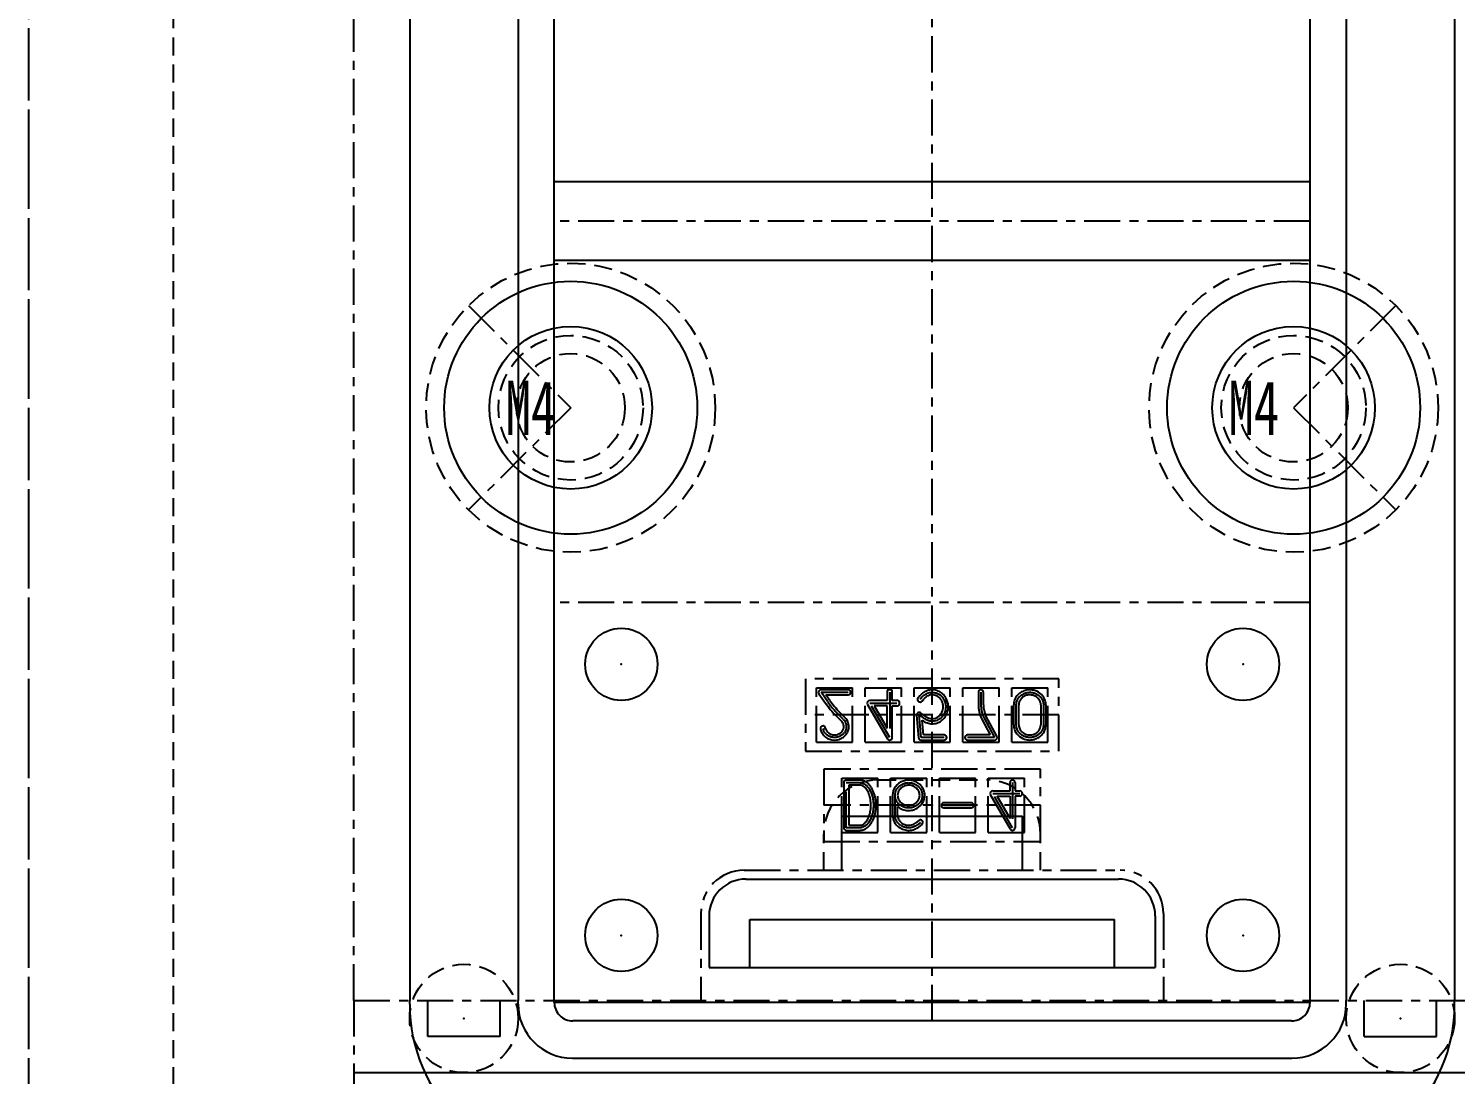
# Model space of a CAD drawing. Extents: x -554 to 592, y -350 to 391.
# Drawn here: x -60 to -20.52, y 106.55 to 135.49 of the extents above; entities that cross this region are included whole.
import ezdxf
from ezdxf.enums import TextEntityAlignment as Align

# ---------------------------------------------------------------- set-up
doc = ezdxf.new("R2010")
doc.units = 0
for name, pattern in [('CENTER', [1.75, 1, -0.25, 0.25, -0.25]), ('DASHED', [0.75, 0.5, -0.25]), ('DIVIDE', [2.25, 1, -0.25, 0.25, -0.25, 0.25, -0.25])]:
    doc.linetypes.add(name, pattern=pattern)
for name, color, linetype in [('L4', 7, 'CONTINUOUS'), ('L5', 7, 'CONTINUOUS'), ('L8', 7, 'CONTINUOUS'), ('L9', 7, 'CONTINUOUS')]:
    doc.layers.add(name, color=color, linetype=linetype)

msp = doc.modelspace()

# ---------------------------------------------------------------- linework, layer by layer
at = {"layer": 'L4', "color": 251, "linetype": 'CENTER'}
for p, q in [((-35, 108.030998), (-35, 168.5)), ((-24.545, 130.164999), (-45.455, 130.164999)), ((-24.545, 119.608001), (-45.455, 119.608001))]:
    msp.add_line(p, q, dxfattribs=at)
at = {"layer": 'L4', "color": 7, "linetype": 'CONTINUOUS'}
for p, q in [((-45.455, 108.540998), (-45.455, 159.49)), ((-24.545, 108.540998), (-24.545, 159.49)), ((-25.055, 108.030998), (-44.944996, 108.030998))]:
    msp.add_line(p, q, dxfattribs=at)
at = {"layer": 'L4', "color": 6, "linetype": 'CONTINUOUS'}
for p, q in [((-24.545, 131.252603), (-45.455, 131.252603)), ((-24.545, 129.077398), (-45.455, 129.077398)), ((-40.151, 111.957998), (-29.849, 111.957998)), ((-41.171, 110.937998), (-41.171, 109.509998)), ((-28.829, 110.937998), (-28.829, 109.509998)), ((-40.049, 110.835998), (-29.951, 110.835998)), ((-40.049, 109.509998), (-40.049, 110.835998)), ((-29.951, 109.509998), (-29.951, 110.835998)), ((-41.171, 109.509998), (-28.829, 109.509998))]:
    msp.add_line(p, q, dxfattribs=at)
at = {"layer": 'L4', "color": 56, "linetype": 'CENTER'}
for p, q in [((-31.5, 117.5), (-38.5, 117.5)), ((-38.5, 117.5), (-38.5, 115.5)), ((-31.5, 115.5), (-31.5, 117.5)), ((-31.5, 116.5), (-38.5, 116.5)), ((-38.5, 115.5), (-31.5, 115.5)), ((-32, 115), (-38, 115)), ((-38, 115), (-38, 113)), ((-32, 113), (-32, 115)), ((-32, 114), (-38, 114)), ((-38, 113), (-32, 113))]:
    msp.add_line(p, q, dxfattribs=at)
at = {"layer": 'L4', "color": 56, "linetype": 'DIVIDE'}
for p, q in [((-38.2, 115.750003), (-38.2, 117.249997)), ((-38.2, 117.249997), (-37.2, 117.249997)), ((-37.2, 115.750003), (-37.2, 117.249997)), ((-36.85, 115.750003), (-36.85, 117.249997)), ((-36.85, 117.249997), (-35.85, 117.249997)), ((-35.85, 115.750003), (-35.85, 117.249997)), ((-35.5, 115.750003), (-35.5, 117.249997)), ((-35.5, 117.249997), (-34.5, 117.249997)), ((-34.5, 115.750003), (-34.5, 117.249997)), ((-34.15, 115.750003), (-34.15, 117.249997)), ((-34.15, 117.249997), (-33.15, 117.249997)), ((-33.15, 115.750003), (-33.15, 117.249997)), ((-32.8, 115.750003), (-32.8, 117.249997)), ((-32.8, 117.249997), (-31.8, 117.249997)), ((-31.8, 115.750003), (-31.8, 117.249997)), ((-38.2, 115.750003), (-37.2, 115.750003)), ((-36.85, 115.750003), (-35.85, 115.750003)), ((-35.5, 115.750003), (-34.5, 115.750003)), ((-34.15, 115.750003), (-33.15, 115.750003)), ((-32.8, 115.750003), (-31.8, 115.750003)), ((-37.5, 114.749997), (-36.5, 114.749997)), ((-37.5, 113.250003), (-37.5, 114.749997)), ((-36.5, 113.250003), (-36.5, 114.749997)), ((-36.15, 113.250003), (-36.15, 114.749997)), ((-36.15, 114.749997), (-35.15, 114.749997)), ((-35.15, 113.250003), (-35.15, 114.749997)), ((-34.8, 113.250003), (-34.8, 114.749997)), ((-34.8, 114.749997), (-33.8, 114.749997)), ((-33.8, 113.250003), (-33.8, 114.749997)), ((-33.45, 113.250003), (-33.45, 114.749997)), ((-33.45, 114.749997), (-32.45, 114.749997)), ((-32.45, 113.250003), (-32.45, 114.749997)), ((-37.5, 113.250003), (-36.5, 113.250003)), ((-36.15, 113.250003), (-35.15, 113.250003)), ((-34.8, 113.250003), (-33.8, 113.250003)), ((-33.45, 113.250003), (-32.45, 113.250003))]:
    msp.add_line(p, q, dxfattribs=at)
at = {"layer": 'L4', "color": 1, "linetype": 'CONTINUOUS'}
for p, q in [((-38.132341, 117.084852), (-37.947843, 116.821363)), ((-37.325, 117.195003), (-38.075, 117.195003)), ((-37.833163, 116.901664), (-37.940532, 117.055003)), ((-37.940532, 117.055003), (-37.325, 117.055003)), ((-36.245, 116.895003), (-36.725, 116.895003)), ((-36.245, 117.155003), (-36.245, 116.895003)), ((-36.145, 117.195003), (-36.205, 117.195003)), ((-36.105, 116.895003), (-36.105, 117.155003)), ((-35.945, 116.895003), (-36.105, 116.895003)), ((-35.905, 116.795003), (-35.905, 116.855003)), ((-35.336705, 117.032351), (-35.388268, 116.96933)), ((-35.279915, 116.880676), (-35.228352, 116.943697)), ((-33.72, 117.125003), (-33.72, 116.731406)), ((-33.58, 116.778832), (-33.58, 117.125003)), ((-37.659887, 116.478191), (-37.510682, 116.328986)), ((-37.411688, 116.427979), (-37.560893, 116.577185)), ((-36.78558, 116.78993), (-36.23558, 115.83993)), ((-36.245, 116.755003), (-36.603589, 116.755003)), ((-36.603589, 116.755003), (-36.245, 116.135622)), ((-36.245, 116.135622), (-36.245, 116.755003)), ((-36.105, 115.875003), (-36.105, 116.755003)), ((-36.105, 116.755003), (-35.945, 116.755003)), ((-35.429414, 116.493902), (-35.374734, 115.868902)), ((-35.167405, 116.449201), (-35.319122, 116.557056)), ((-33.213194, 115.907866), (-33.512104, 116.470035)), ((-32.745, 116.225003), (-32.745, 116.775003)), ((-32.605, 116.225003), (-32.605, 116.775003)), ((-31.995, 116.775003), (-31.995, 116.225003)), ((-31.855, 116.775003), (-31.855, 116.225003)), ((-38.09062, 116.10063), (-38.067563, 116.038555)), ((-37.941811, 116.102073), (-37.95938, 116.149375)), ((-35.240858, 115.945003), (-35.27691, 116.357085)), ((-33.623907, 116.382097), (-33.3915, 115.945003)), ((-35.305, 115.805003), (-34.665, 115.805003)), ((-34.665, 115.945003), (-35.240858, 115.945003)), ((-33.3915, 115.945003), (-34.025, 115.945003)), ((-34.025, 115.805003), (-33.275, 115.805003)), ((-37.445, 114.625003), (-37.445, 113.375003)), ((-37, 114.695003), (-37.375, 114.695003)), ((-37.305, 114.555003), (-37.305, 113.445003)), ((-37, 114.555003), (-37.305, 114.555003)), ((-32.845, 114.395003), (-32.845, 114.625003)), ((-32.705, 114.625003), (-32.705, 114.395003)), ((-36.095, 114.274998), (-36.095, 113.725004)), ((-32.83558, 113.33993), (-33.38558, 114.28993)), ((-33.325, 114.395003), (-32.845, 114.395003)), ((-32.845, 113.635622), (-33.203589, 114.255003)), ((-33.203589, 114.255003), (-32.845, 114.255003)), ((-32.845, 114.255003), (-32.845, 113.635622)), ((-32.705, 114.395003), (-32.575, 114.395003)), ((-32.575, 114.255003), (-32.705, 114.255003)), ((-32.705, 114.255003), (-32.705, 113.375003)), ((-35.955, 113.725004), (-35.955, 113.96912)), ((-33.925, 114.07), (-34.675, 114.07)), ((-34.675, 113.93), (-33.925, 113.93)), ((-37.375, 113.305003), (-37, 113.305003)), ((-37.305, 113.445003), (-37, 113.445003)), ((-35.369133, 113.579338), (-35.447961, 113.515312)), ((-35.359689, 113.406646), (-35.280867, 113.470668))]:
    msp.add_line(p, q, dxfattribs=at)
at = {"layer": 'L4', "color": 3, "linetype": 'DIVIDE'}
for p, q in [((-37.890503, 116.861514), (-38.075, 117.125003)), ((-38.075, 117.125003), (-37.325, 117.125003)), ((-36.175, 117.125003), (-36.175, 115.875003)), ((-35.282528, 116.988024), (-35.334091, 116.925003)), ((-35.282528, 116.988024), (-35.265736, 117.007235)), ((-35.265736, 117.007235), (-35.247346, 117.025653)), ((-35.247346, 117.025653), (-35.227387, 117.043078)), ((-35.227387, 117.043078), (-35.205916, 117.059304)), ((-35.205916, 117.059304), (-35.183019, 117.074129)), ((-35.183019, 117.074129), (-35.158812, 117.087361)), ((-35.158812, 117.087361), (-35.133443, 117.098821)), ((-35.133443, 117.098821), (-35.107082, 117.108348)), ((-35.107082, 117.108348), (-35.079928, 117.115812)), ((-35.079928, 117.115812), (-35.052196, 117.121109)), ((-35.052196, 117.121109), (-35.024116, 117.124175)), ((-35.024116, 117.124175), (-34.995926, 117.124979)), ((-34.995926, 117.124979), (-34.967864, 117.123532)), ((-34.967864, 117.123532), (-34.940165, 117.119878)), ((-34.940165, 117.119878), (-34.913048, 117.114101)), ((-34.913048, 117.114101), (-34.886717, 117.106315)), ((-34.886717, 117.106315), (-34.861354, 117.09666)), ((-34.861354, 117.09666), (-34.837114, 117.085298)), ((-34.837114, 117.085298), (-34.814125, 117.072408)), ((-34.814125, 117.072408), (-34.792488, 117.058179)), ((-34.792488, 117.058179), (-34.772274, 117.042802)), ((-34.772274, 117.042802), (-34.753316, 117.026272)), ((-34.753316, 117.026272), (-34.735025, 117.008048)), ((-34.735025, 117.008048), (-34.717533, 116.988099)), ((-34.717533, 116.988099), (-34.701033, 116.966465)), ((-34.701033, 116.966465), (-34.685719, 116.943221)), ((-34.685719, 116.943221), (-34.671781, 116.91847)), ((-34.671781, 116.91847), (-34.659396, 116.892351)), ((-34.659396, 116.892351), (-34.648728, 116.865029)), ((-34.648728, 116.865029), (-34.639918, 116.836702)), ((-33.65, 117.125003), (-33.65, 116.754805)), ((-32.666413, 116.83869), (-32.662752, 116.85498)), ((-32.662752, 116.85498), (-32.658198, 116.871308)), ((-32.658198, 116.871308), (-32.652732, 116.887615)), ((-32.652732, 116.887615), (-32.646344, 116.903836)), ((-32.646344, 116.903836), (-32.639026, 116.919906)), ((-32.639026, 116.919906), (-32.63078, 116.935756)), ((-32.63078, 116.935756), (-32.621614, 116.951319)), ((-32.621614, 116.951319), (-32.611546, 116.966526)), ((-32.611546, 116.966526), (-32.6006, 116.981311)), ((-32.6006, 116.981311), (-32.588806, 116.995607)), ((-32.588806, 116.995607), (-32.576203, 117.009353)), ((-32.576203, 117.009353), (-32.562838, 117.02249)), ((-32.562838, 117.02249), (-32.548763, 117.034964)), ((-32.548763, 117.034964), (-32.534035, 117.046727)), ((-32.534035, 117.046727), (-32.518717, 117.057734)), ((-32.518717, 117.057734), (-32.502877, 117.067951)), ((-32.502877, 117.067951), (-32.486583, 117.077348)), ((-32.486583, 117.077348), (-32.469909, 117.085902)), ((-32.469909, 117.085902), (-32.452926, 117.093599)), ((-32.452926, 117.093599), (-32.435709, 117.100429)), ((-32.435709, 117.100429), (-32.418329, 117.106392)), ((-32.418329, 117.106392), (-32.400857, 117.111493)), ((-32.400857, 117.111493), (-32.383362, 117.115743)), ((-32.383362, 117.115743), (-32.365909, 117.11916)), ((-32.365909, 117.11916), (-32.348559, 117.121766)), ((-32.348559, 117.121766), (-32.331368, 117.123587)), ((-32.331368, 117.123587), (-32.314391, 117.124655)), ((-32.314391, 117.124655), (-32.297673, 117.125003)), ((-32.297673, 117.125003), (-32.280955, 117.124655)), ((-32.280955, 117.124655), (-32.263978, 117.123587)), ((-32.263978, 117.123587), (-32.246787, 117.121766)), ((-32.246787, 117.121766), (-32.229437, 117.11916)), ((-32.229437, 117.11916), (-32.211984, 117.115743)), ((-32.211984, 117.115743), (-32.194489, 117.111493)), ((-32.194489, 117.111493), (-32.177017, 117.106392)), ((-32.177017, 117.106392), (-32.159638, 117.100429)), ((-32.159638, 117.100429), (-32.14242, 117.093599)), ((-32.14242, 117.093599), (-32.125438, 117.085902)), ((-32.125438, 117.085902), (-32.108763, 117.077348)), ((-32.108763, 117.077348), (-32.092469, 117.067951)), ((-32.092469, 117.067951), (-32.076629, 117.057734)), ((-32.076629, 117.057734), (-32.061311, 117.046727)), ((-32.061311, 117.046727), (-32.046583, 117.034964)), ((-32.046583, 117.034964), (-32.032508, 117.02249)), ((-32.032508, 117.02249), (-32.019143, 117.009353)), ((-32.019143, 117.009353), (-32.006541, 116.995607)), ((-32.006541, 116.995607), (-31.994747, 116.981311)), ((-31.994747, 116.981311), (-31.9838, 116.966526)), ((-31.9838, 116.966526), (-31.973732, 116.951319)), ((-31.973732, 116.951319), (-31.964567, 116.935756)), ((-31.964567, 116.935756), (-31.956321, 116.919906)), ((-31.956321, 116.919906), (-31.949002, 116.903836)), ((-31.949002, 116.903836), (-31.942614, 116.887615)), ((-31.942614, 116.887615), (-31.937148, 116.871308)), ((-31.937148, 116.871308), (-31.932595, 116.85498)), ((-31.932595, 116.85498), (-31.928934, 116.83869)), ((-37.461184, 116.378482), (-37.610389, 116.527688)), ((-36.175, 115.875003), (-36.725, 116.825003)), ((-36.725, 116.825003), (-35.975, 116.825003)), ((-35.305, 115.875003), (-35.35968, 116.500003)), ((-35.35968, 116.500003), (-35.207963, 116.392148)), ((-34.717829, 116.461546), (-34.73521, 116.441761)), ((-34.702104, 116.48204), (-34.717829, 116.461546)), ((-34.687874, 116.503295), (-34.702104, 116.48204)), ((-34.674704, 116.525998), (-34.687874, 116.503295)), ((-34.66273, 116.550142), (-34.674704, 116.525998)), ((-34.652127, 116.575635), (-34.66273, 116.550142)), ((-34.643065, 116.602349), (-34.652127, 116.575635)), ((-34.6357, 116.630133), (-34.643065, 116.602349)), ((-34.639918, 116.836702), (-34.63308, 116.807588)), ((-34.630171, 116.658803), (-34.6357, 116.630133)), ((-34.63308, 116.807588), (-34.628297, 116.777924)), ((-34.626595, 116.688153), (-34.630171, 116.658803)), ((-34.628297, 116.777924), (-34.625618, 116.747961)), ((-34.625058, 116.717953), (-34.626595, 116.688153)), ((-34.625618, 116.747961), (-34.625058, 116.717953)), ((-32.672673, 116.775003), (-32.6723, 116.790606)), ((-32.672673, 116.225003), (-32.672673, 116.775003)), ((-32.6723, 116.790606), (-32.671156, 116.806452)), ((-32.671156, 116.806452), (-32.669205, 116.822496)), ((-32.669205, 116.822496), (-32.666413, 116.83869)), ((-31.928934, 116.83869), (-31.926142, 116.822496)), ((-31.926142, 116.822496), (-31.92419, 116.806452)), ((-31.92419, 116.806452), (-31.923046, 116.790606)), ((-31.923046, 116.790606), (-31.922673, 116.775003)), ((-31.922673, 116.775003), (-31.922673, 116.225003)), ((-38.025, 116.125003), (-38.00743, 116.077701)), ((-38.001441, 116.062863), (-38.00743, 116.0777)), ((-37.461184, 116.378482), (-37.449887, 116.366568)), ((-37.449887, 116.366568), (-37.439134, 116.353932)), ((-37.439134, 116.353932), (-37.429, 116.340602)), ((-37.429, 116.340602), (-37.419557, 116.326615)), ((-37.419557, 116.326615), (-37.410874, 116.312015)), ((-37.410874, 116.312015), (-37.403016, 116.296854)), ((-37.396947, 116.066629), (-37.403599, 116.051948)), ((-37.403016, 116.296854), (-37.396041, 116.281192)), ((-37.391071, 116.081833), (-37.396947, 116.066629)), ((-37.396041, 116.281192), (-37.390001, 116.265096)), ((-37.38603, 116.09751), (-37.391071, 116.081833)), ((-37.390001, 116.265096), (-37.384942, 116.248637)), ((-37.38188, 116.113602), (-37.38603, 116.09751)), ((-37.384942, 116.248637), (-37.380897, 116.231893)), ((-37.37867, 116.130046), (-37.38188, 116.113602)), ((-37.380897, 116.231893), (-37.377893, 116.214944)), ((-37.376442, 116.146771), (-37.37867, 116.130046)), ((-37.377893, 116.214944), (-37.375946, 116.197874)), ((-37.375231, 116.163705), (-37.376442, 116.146771)), ((-37.375946, 116.197874), (-37.37506, 116.180766)), ((-37.37506, 116.180766), (-37.375231, 116.163705)), ((-35.187036, 116.378308), (-35.207963, 116.392148)), ((-35.164761, 116.365679), (-35.187036, 116.378308)), ((-35.141216, 116.354449), (-35.164761, 116.365679)), ((-35.116506, 116.344798), (-35.141216, 116.354449)), ((-35.090765, 116.336897), (-35.116506, 116.344798)), ((-35.064153, 116.3309), (-35.090765, 116.336897)), ((-35.036854, 116.326939), (-35.064153, 116.3309)), ((-35.009074, 116.32512), (-35.036854, 116.326939)), ((-34.981035, 116.325515), (-35.009074, 116.32512)), ((-34.952971, 116.328161), (-34.981035, 116.325515)), ((-34.92512, 116.333059), (-34.952971, 116.328161)), ((-34.897719, 116.340169), (-34.92512, 116.333059)), ((-34.870996, 116.349417), (-34.897719, 116.340169)), ((-34.845164, 116.360691), (-34.870996, 116.349417)), ((-34.820417, 116.373852), (-34.845164, 116.360691)), ((-34.796923, 116.388733), (-34.820417, 116.373852)), ((-34.774822, 116.405146), (-34.796923, 116.388733)), ((-34.754224, 116.422891), (-34.774822, 116.405146)), ((-34.73521, 116.441761), (-34.754224, 116.422891)), ((-33.568063, 116.426175), (-33.275, 115.875003)), ((-32.6723, 116.2094), (-32.672673, 116.225003)), ((-32.671156, 116.193554), (-32.6723, 116.2094)), ((-32.669205, 116.17751), (-32.671156, 116.193554)), ((-32.666413, 116.161316), (-32.669205, 116.17751)), ((-32.662752, 116.145026), (-32.666413, 116.161316)), ((-32.658198, 116.128698), (-32.662752, 116.145026)), ((-32.652732, 116.112391), (-32.658198, 116.128698)), ((-32.646344, 116.09617), (-32.652732, 116.112391)), ((-32.639026, 116.0801), (-32.646344, 116.09617)), ((-32.63078, 116.06425), (-32.639026, 116.0801)), ((-32.621614, 116.048687), (-32.63078, 116.06425)), ((-31.964567, 116.06425), (-31.973732, 116.048687)), ((-31.956321, 116.0801), (-31.964567, 116.06425)), ((-31.949002, 116.09617), (-31.956321, 116.0801)), ((-31.942614, 116.112391), (-31.949002, 116.09617)), ((-31.937148, 116.128698), (-31.942614, 116.112391)), ((-31.932595, 116.145026), (-31.937148, 116.128698)), ((-31.928934, 116.161316), (-31.932595, 116.145026)), ((-31.926142, 116.17751), (-31.928934, 116.161316)), ((-31.92419, 116.193554), (-31.926142, 116.17751)), ((-31.923046, 116.2094), (-31.92419, 116.193554)), ((-31.922673, 116.225003), (-31.923046, 116.2094)), ((-37.994504, 116.048126), (-38.001441, 116.062863)), ((-37.986612, 116.033562), (-37.994504, 116.048126)), ((-37.977764, 116.019247), (-37.986612, 116.033562)), ((-37.967972, 116.005257), (-37.977764, 116.019247)), ((-37.957253, 115.991671), (-37.967972, 116.005257)), ((-37.945638, 115.978565), (-37.957253, 115.991671)), ((-37.933163, 115.966012), (-37.945638, 115.978565)), ((-37.919877, 115.954083), (-37.933163, 115.966012)), ((-37.905838, 115.942842), (-37.919877, 115.954083)), ((-37.891108, 115.93235), (-37.905838, 115.942842)), ((-37.875761, 115.922658), (-37.891108, 115.93235)), ((-37.859874, 115.913811), (-37.875761, 115.922658)), ((-37.843529, 115.905843), (-37.859874, 115.913811)), ((-37.826812, 115.898783), (-37.843529, 115.905843)), ((-37.809809, 115.892646), (-37.826812, 115.898783)), ((-37.792609, 115.88744), (-37.809809, 115.892646)), ((-37.775297, 115.883166), (-37.792609, 115.88744)), ((-37.757959, 115.879812), (-37.775297, 115.883166)), ((-37.740674, 115.877362), (-37.757959, 115.879812)), ((-37.723518, 115.875789), (-37.740674, 115.877362)), ((-37.706442, 115.875062), (-37.723518, 115.875789)), ((-37.689117, 115.875171), (-37.706442, 115.875062)), ((-37.671584, 115.876152), (-37.689117, 115.875171)), ((-37.653915, 115.878034), (-37.671584, 115.876152)), ((-37.636191, 115.880842), (-37.653915, 115.878034)), ((-37.618495, 115.88459), (-37.636191, 115.880842)), ((-37.600914, 115.889286), (-37.618495, 115.88459)), ((-37.583537, 115.894927), (-37.600914, 115.889286)), ((-37.566451, 115.901502), (-37.583537, 115.894927)), ((-37.549745, 115.908989), (-37.566451, 115.901502)), ((-37.533504, 115.91736), (-37.549745, 115.908989)), ((-37.517807, 115.926575), (-37.533504, 115.91736)), ((-37.502732, 115.936587), (-37.517807, 115.926575)), ((-37.488347, 115.947341), (-37.502732, 115.936587)), ((-37.474714, 115.958776), (-37.488347, 115.947341)), ((-37.461885, 115.970825), (-37.474714, 115.958776)), ((-37.449905, 115.983417), (-37.461885, 115.970825)), ((-37.438808, 115.99648), (-37.449905, 115.983417)), ((-37.428619, 116.009937), (-37.438808, 115.99648)), ((-37.419354, 116.023712), (-37.428619, 116.009937)), ((-37.411019, 116.037732), (-37.419354, 116.023712)), ((-37.403599, 116.051948), (-37.411019, 116.037732)), ((-34.665, 115.875003), (-35.305, 115.875003)), ((-33.275, 115.875003), (-34.025, 115.875003)), ((-32.611546, 116.03348), (-32.621614, 116.048687)), ((-32.6006, 116.018695), (-32.611546, 116.03348)), ((-32.588806, 116.004399), (-32.6006, 116.018695)), ((-32.576203, 115.990653), (-32.588806, 116.004399)), ((-32.562838, 115.977516), (-32.576203, 115.990653)), ((-32.548763, 115.965042), (-32.562838, 115.977516)), ((-32.534035, 115.953279), (-32.548763, 115.965042)), ((-32.518717, 115.942272), (-32.534035, 115.953279)), ((-32.502877, 115.932055), (-32.518717, 115.942272)), ((-32.486583, 115.922658), (-32.502877, 115.932055)), ((-32.469909, 115.914104), (-32.486583, 115.922658)), ((-32.452926, 115.906407), (-32.469909, 115.914104)), ((-32.435709, 115.899577), (-32.452926, 115.906407)), ((-32.418329, 115.893614), (-32.435709, 115.899577)), ((-32.400857, 115.888513), (-32.418329, 115.893614)), ((-32.383362, 115.884263), (-32.400857, 115.888513)), ((-32.365909, 115.880846), (-32.383362, 115.884263)), ((-32.348559, 115.87824), (-32.365909, 115.880846)), ((-32.331368, 115.876419), (-32.348559, 115.87824)), ((-32.314391, 115.875351), (-32.331368, 115.876419)), ((-32.297673, 115.875003), (-32.314391, 115.875351)), ((-32.280955, 115.875351), (-32.297673, 115.875003)), ((-32.263978, 115.876419), (-32.280955, 115.875351)), ((-32.246787, 115.87824), (-32.263978, 115.876419)), ((-32.229437, 115.880846), (-32.246787, 115.87824)), ((-32.211984, 115.884263), (-32.229437, 115.880846)), ((-32.194489, 115.888513), (-32.211984, 115.884263)), ((-32.177017, 115.893614), (-32.194489, 115.888513)), ((-32.159638, 115.899577), (-32.177017, 115.893614)), ((-32.14242, 115.906407), (-32.159638, 115.899577)), ((-32.125438, 115.914104), (-32.14242, 115.906407)), ((-32.108763, 115.922658), (-32.125438, 115.914104)), ((-32.092469, 115.932055), (-32.108763, 115.922658)), ((-32.076629, 115.942272), (-32.092469, 115.932055)), ((-32.061311, 115.953279), (-32.076629, 115.942272)), ((-32.046583, 115.965042), (-32.061311, 115.953279)), ((-32.032508, 115.977516), (-32.046583, 115.965042)), ((-32.019143, 115.990653), (-32.032508, 115.977516)), ((-32.006541, 116.004399), (-32.019143, 115.990653)), ((-31.994747, 116.018695), (-32.006541, 116.004399)), ((-31.9838, 116.03348), (-31.994747, 116.018695)), ((-31.973732, 116.048687), (-31.9838, 116.03348)), ((-37.375, 113.375003), (-37.375, 114.625003)), ((-37.375, 114.625003), (-37, 114.625003)), ((-37, 114.625003), (-36.983282, 114.624382)), ((-36.983282, 114.624382), (-36.966305, 114.622475)), ((-36.966305, 114.622475), (-36.949114, 114.619222)), ((-36.949114, 114.619222), (-36.931764, 114.614569)), ((-36.931764, 114.614569), (-36.914311, 114.608467)), ((-36.914311, 114.608467), (-36.896816, 114.600877)), ((-36.896816, 114.600877), (-36.879344, 114.591769)), ((-36.879344, 114.591769), (-36.861964, 114.581121)), ((-36.861964, 114.581121), (-36.844747, 114.568924)), ((-36.844747, 114.568924), (-36.827765, 114.555181)), ((-36.827765, 114.555181), (-36.81109, 114.539905)), ((-36.81109, 114.539905), (-36.794796, 114.523125)), ((-36.794796, 114.523125), (-36.778956, 114.504881)), ((-36.778956, 114.504881), (-36.763638, 114.485224)), ((-36.763638, 114.485224), (-36.74891, 114.46422)), ((-35.952927, 114.481311), (-35.941132, 114.495607)), ((-35.941132, 114.495607), (-35.92853, 114.509353)), ((-35.92853, 114.509353), (-35.915165, 114.52249)), ((-35.915165, 114.52249), (-35.90109, 114.534964)), ((-35.90109, 114.534964), (-35.886362, 114.546727)), ((-35.886362, 114.546727), (-35.871044, 114.557734)), ((-35.871044, 114.557734), (-35.855204, 114.567951)), ((-35.855204, 114.567951), (-35.83891, 114.577348)), ((-35.83891, 114.577348), (-35.822235, 114.585902)), ((-35.822235, 114.585902), (-35.805253, 114.593599)), ((-35.805253, 114.593599), (-35.788036, 114.600429)), ((-35.788036, 114.600429), (-35.770656, 114.606392)), ((-35.770656, 114.606392), (-35.753184, 114.611493)), ((-35.753184, 114.611493), (-35.735689, 114.615743)), ((-35.735689, 114.615743), (-35.718236, 114.61916)), ((-35.718236, 114.61916), (-35.700886, 114.621766)), ((-35.700886, 114.621766), (-35.683695, 114.623587)), ((-35.683695, 114.623587), (-35.666718, 114.624655)), ((-35.666718, 114.624655), (-35.65, 114.625003)), ((-35.65, 114.625003), (-35.633282, 114.624655)), ((-35.633282, 114.624655), (-35.616305, 114.623587)), ((-35.616305, 114.623587), (-35.599114, 114.621766)), ((-35.599114, 114.621766), (-35.581764, 114.61916)), ((-35.581764, 114.61916), (-35.564311, 114.615743)), ((-35.564311, 114.615743), (-35.546816, 114.611493)), ((-35.546816, 114.611493), (-35.529344, 114.606392)), ((-35.529344, 114.606392), (-35.511964, 114.600429)), ((-35.511964, 114.600429), (-35.494747, 114.593599)), ((-35.494747, 114.593599), (-35.477765, 114.585902)), ((-35.477765, 114.585902), (-35.46109, 114.577348)), ((-35.46109, 114.577348), (-35.444796, 114.567951)), ((-35.444796, 114.567951), (-35.428956, 114.557734)), ((-35.428956, 114.557734), (-35.413638, 114.546727)), ((-35.413638, 114.546727), (-35.39891, 114.534964)), ((-35.39891, 114.534964), (-35.384835, 114.52249)), ((-35.384835, 114.52249), (-35.37147, 114.509353)), ((-35.37147, 114.509353), (-35.358868, 114.495607)), ((-35.358868, 114.495607), (-35.347073, 114.481311)), ((-32.775, 114.625003), (-32.775, 113.375003)), ((-36.74891, 114.46422), (-36.734835, 114.441945)), ((-36.734835, 114.441945), (-36.72147, 114.418486)), ((-36.72147, 114.418486), (-36.708868, 114.393939)), ((-36.708868, 114.393939), (-36.697073, 114.36841)), ((-36.697073, 114.36841), (-36.686127, 114.342009)), ((-36.686127, 114.342009), (-36.676059, 114.314853)), ((-36.676059, 114.314853), (-36.666893, 114.287062)), ((-36.666893, 114.287062), (-36.658647, 114.258758)), ((-36.658647, 114.258758), (-36.651329, 114.230062)), ((-36.651329, 114.230062), (-36.644941, 114.201096)), ((-36.644941, 114.201096), (-36.639475, 114.171977)), ((-36.639475, 114.171977), (-36.634921, 114.142819)), ((-36.634921, 114.142819), (-36.63126, 114.11373)), ((-36.63126, 114.11373), (-36.628469, 114.084813)), ((-36.025, 114.275003), (-36.024627, 114.290606)), ((-36.024627, 114.2594), (-36.025, 114.275003)), ((-36.025, 113.725005), (-36.025, 114.274998)), ((-36.024627, 114.290606), (-36.023483, 114.306452)), ((-36.023483, 114.243554), (-36.024627, 114.2594)), ((-36.023483, 114.306452), (-36.021531, 114.322496)), ((-36.021531, 114.22751), (-36.023483, 114.243554)), ((-36.021531, 114.322496), (-36.01874, 114.33869)), ((-36.01874, 114.211316), (-36.021531, 114.22751)), ((-36.01874, 114.33869), (-36.015079, 114.35498)), ((-36.015079, 114.195026), (-36.01874, 114.211316)), ((-36.015079, 114.35498), (-36.010525, 114.371308)), ((-36.010525, 114.178698), (-36.015079, 114.195026)), ((-36.010525, 114.371308), (-36.005059, 114.387615)), ((-36.005059, 114.162391), (-36.010525, 114.178698)), ((-36.005059, 114.387615), (-35.998671, 114.403836)), ((-35.998671, 114.14617), (-36.005059, 114.162391)), ((-35.998671, 114.403836), (-35.991353, 114.419906)), ((-35.991353, 114.1301), (-35.998671, 114.14617)), ((-35.991353, 114.419906), (-35.983107, 114.435756)), ((-35.983107, 114.11425), (-35.991353, 114.1301)), ((-35.983107, 114.435756), (-35.973941, 114.451319)), ((-35.973941, 114.098687), (-35.983107, 114.11425)), ((-35.973941, 114.451319), (-35.963873, 114.466526)), ((-35.963873, 114.08348), (-35.973941, 114.098687)), ((-35.963873, 114.466526), (-35.952927, 114.481311)), ((-35.347073, 114.481311), (-35.336127, 114.466526)), ((-35.336127, 114.466526), (-35.326059, 114.451319)), ((-35.326059, 114.098687), (-35.336127, 114.08348)), ((-35.326059, 114.451319), (-35.316893, 114.435756)), ((-35.316893, 114.11425), (-35.326059, 114.098687)), ((-35.316893, 114.435756), (-35.308647, 114.419906)), ((-35.308647, 114.1301), (-35.316893, 114.11425)), ((-35.308647, 114.419906), (-35.301329, 114.403836)), ((-35.301329, 114.14617), (-35.308647, 114.1301)), ((-35.301329, 114.403836), (-35.294941, 114.387615)), ((-35.294941, 114.162391), (-35.301329, 114.14617)), ((-35.294941, 114.387615), (-35.289475, 114.371308)), ((-35.289475, 114.178698), (-35.294941, 114.162391)), ((-35.289475, 114.371308), (-35.284921, 114.35498)), ((-35.284921, 114.195026), (-35.289475, 114.178698)), ((-35.284921, 114.35498), (-35.28126, 114.33869)), ((-35.28126, 114.211316), (-35.284921, 114.195026)), ((-35.28126, 114.33869), (-35.278469, 114.322496)), ((-35.278469, 114.22751), (-35.28126, 114.211316)), ((-35.278469, 114.322496), (-35.276517, 114.306452)), ((-35.276517, 114.243554), (-35.278469, 114.22751)), ((-35.276517, 114.306452), (-35.275373, 114.290606)), ((-35.275373, 114.2594), (-35.276517, 114.243554)), ((-35.275373, 114.290606), (-35.275, 114.275003)), ((-35.275, 114.275003), (-35.275373, 114.2594)), ((-32.775, 113.375003), (-33.325, 114.325003)), ((-33.325, 114.325003), (-32.575, 114.325003)), ((-36.666893, 113.712944), (-36.676059, 113.685153)), ((-36.658647, 113.741248), (-36.666893, 113.712944)), ((-36.651329, 113.769944), (-36.658647, 113.741248)), ((-36.644941, 113.79891), (-36.651329, 113.769944)), ((-36.639475, 113.828029), (-36.644941, 113.79891)), ((-36.634921, 113.857187), (-36.639475, 113.828029)), ((-36.63126, 113.886276), (-36.634921, 113.857187)), ((-36.628469, 113.915193), (-36.63126, 113.886276)), ((-36.628469, 114.084813), (-36.626517, 114.056162)), ((-36.626517, 113.943844), (-36.628469, 113.915193)), ((-36.626517, 114.056162), (-36.625373, 114.027866)), ((-36.625373, 113.97214), (-36.626517, 113.943844)), ((-36.625373, 114.027866), (-36.625, 114.000003)), ((-36.625, 114.000003), (-36.625373, 113.97214)), ((-36.024783, 113.713111), (-36.025, 113.725003)), ((-36.024126, 113.701121), (-36.024783, 113.713111)), ((-36.023016, 113.689052), (-36.024126, 113.701121)), ((-35.952927, 114.068695), (-35.963873, 114.08348)), ((-35.941132, 114.054399), (-35.952927, 114.068695)), ((-35.92853, 114.040653), (-35.941132, 114.054399)), ((-35.915165, 114.027516), (-35.92853, 114.040653)), ((-35.90109, 114.015042), (-35.915165, 114.027516)), ((-35.886362, 114.003279), (-35.90109, 114.015042)), ((-35.871044, 113.992272), (-35.886362, 114.003279)), ((-35.855204, 113.982055), (-35.871044, 113.992272)), ((-35.83891, 113.972658), (-35.855204, 113.982055)), ((-35.822235, 113.964104), (-35.83891, 113.972658)), ((-35.805253, 113.956407), (-35.822235, 113.964104)), ((-35.788036, 113.949577), (-35.805253, 113.956407)), ((-35.770656, 113.943614), (-35.788036, 113.949577)), ((-35.753184, 113.938513), (-35.770656, 113.943614)), ((-35.735689, 113.934263), (-35.753184, 113.938513)), ((-35.718236, 113.930846), (-35.735689, 113.934263)), ((-35.700886, 113.92824), (-35.718236, 113.930846)), ((-35.683695, 113.926419), (-35.700886, 113.92824)), ((-35.666718, 113.925351), (-35.683695, 113.926419)), ((-35.65, 113.925003), (-35.666718, 113.925351)), ((-35.633282, 113.925351), (-35.65, 113.925003)), ((-35.616305, 113.926419), (-35.633282, 113.925351)), ((-35.599114, 113.92824), (-35.616305, 113.926419)), ((-35.581764, 113.930846), (-35.599114, 113.92824)), ((-35.564311, 113.934263), (-35.581764, 113.930846)), ((-35.546816, 113.938513), (-35.564311, 113.934263)), ((-35.529344, 113.943614), (-35.546816, 113.938513)), ((-35.511964, 113.949577), (-35.529344, 113.943614)), ((-35.494747, 113.956407), (-35.511964, 113.949577)), ((-35.477765, 113.964104), (-35.494747, 113.956407)), ((-35.46109, 113.972658), (-35.477765, 113.964104)), ((-35.444796, 113.982055), (-35.46109, 113.972658)), ((-35.428956, 113.992272), (-35.444796, 113.982055)), ((-35.413638, 114.003279), (-35.428956, 113.992272)), ((-35.39891, 114.015042), (-35.413638, 114.003279)), ((-35.384835, 114.027516), (-35.39891, 114.015042)), ((-35.37147, 114.040653), (-35.384835, 114.027516)), ((-35.358868, 114.054399), (-35.37147, 114.040653)), ((-35.347073, 114.068695), (-35.358868, 114.054399)), ((-35.336127, 114.08348), (-35.347073, 114.068695)), ((-34.675, 114), (-33.925, 114)), ((-37, 113.375003), (-37.375, 113.375003)), ((-36.983282, 113.375624), (-37, 113.375003)), ((-36.966305, 113.377531), (-36.983282, 113.375624)), ((-36.949114, 113.380784), (-36.966305, 113.377531)), ((-36.931764, 113.385437), (-36.949114, 113.380784)), ((-36.914311, 113.391539), (-36.931764, 113.385437)), ((-36.896816, 113.399129), (-36.914311, 113.391539)), ((-36.879344, 113.408237), (-36.896816, 113.399129)), ((-36.861964, 113.418885), (-36.879344, 113.408237)), ((-36.844747, 113.431082), (-36.861964, 113.418885)), ((-36.827765, 113.444825), (-36.844747, 113.431082)), ((-36.81109, 113.460101), (-36.827765, 113.444825)), ((-36.794796, 113.476881), (-36.81109, 113.460101)), ((-36.778956, 113.495125), (-36.794796, 113.476881)), ((-36.763638, 113.514782), (-36.778956, 113.495125)), ((-36.74891, 113.535786), (-36.763638, 113.514782)), ((-36.734835, 113.558061), (-36.74891, 113.535786)), ((-36.72147, 113.58152), (-36.734835, 113.558061)), ((-36.708868, 113.606067), (-36.72147, 113.58152)), ((-36.697073, 113.631596), (-36.708868, 113.606067)), ((-36.686127, 113.657997), (-36.697073, 113.631596)), ((-36.676059, 113.685153), (-36.686127, 113.657997)), ((-36.021445, 113.676927), (-36.023016, 113.689052)), ((-36.019405, 113.664766), (-36.021445, 113.676927)), ((-36.016887, 113.652595), (-36.019405, 113.664766)), ((-36.013889, 113.640435), (-36.016887, 113.652595)), ((-36.010406, 113.628311), (-36.013889, 113.640435)), ((-36.006437, 113.616249), (-36.010406, 113.628311)), ((-36.001984, 113.604273), (-36.006437, 113.616249)), ((-35.997048, 113.592408), (-36.001984, 113.604273)), ((-35.991634, 113.58068), (-35.997048, 113.592408)), ((-35.985749, 113.569113), (-35.991634, 113.58068)), ((-35.979402, 113.557732), (-35.985749, 113.569113)), ((-35.972602, 113.546561), (-35.979402, 113.557732)), ((-35.965363, 113.535623), (-35.972602, 113.546561)), ((-35.957698, 113.524941), (-35.965363, 113.535623)), ((-35.949623, 113.514535), (-35.957698, 113.524941)), ((-35.941157, 113.504427), (-35.949623, 113.514535)), ((-35.932317, 113.494634), (-35.941157, 113.504427)), ((-35.923125, 113.485175), (-35.932317, 113.494634)), ((-35.913602, 113.476065), (-35.923125, 113.485175)), ((-35.90377, 113.467319), (-35.913602, 113.476065)), ((-35.893653, 113.458949), (-35.90377, 113.467319)), ((-35.883275, 113.450966), (-35.893653, 113.458949)), ((-35.872661, 113.443379), (-35.883275, 113.450966)), ((-35.861836, 113.436196), (-35.872661, 113.443379)), ((-35.850824, 113.429423), (-35.861836, 113.436196)), ((-35.839652, 113.423063), (-35.850824, 113.429423)), ((-35.828344, 113.417119), (-35.839652, 113.423063)), ((-35.816925, 113.411591), (-35.828344, 113.417119)), ((-35.80542, 113.406478), (-35.816925, 113.411591)), ((-35.793734, 113.401733), (-35.80542, 113.406478)), ((-35.78177, 113.397323), (-35.793734, 113.401733)), ((-35.769543, 113.393263), (-35.78177, 113.397323)), ((-35.757068, 113.389572), (-35.769543, 113.393263)), ((-35.744365, 113.386266), (-35.757068, 113.389572)), ((-35.731453, 113.383359), (-35.744365, 113.386266)), ((-35.718354, 113.380867), (-35.731453, 113.383359)), ((-35.705089, 113.3788), (-35.718354, 113.380867)), ((-35.691683, 113.377172), (-35.705089, 113.3788)), ((-35.678159, 113.375991), (-35.691683, 113.377172)), ((-35.664545, 113.375266), (-35.678159, 113.375991)), ((-35.650865, 113.375004), (-35.664545, 113.375266)), ((-35.637147, 113.375209), (-35.650865, 113.375004)), ((-35.623419, 113.375883), (-35.637147, 113.375209)), ((-35.609708, 113.377029), (-35.623419, 113.375883)), ((-35.596043, 113.378645), (-35.609708, 113.377029)), ((-35.58245, 113.380728), (-35.596043, 113.378645)), ((-35.568957, 113.383274), (-35.58245, 113.380728)), ((-35.555592, 113.386276), (-35.568957, 113.383274)), ((-35.54238, 113.389726), (-35.555592, 113.386276)), ((-35.529347, 113.393614), (-35.54238, 113.389726)), ((-35.516517, 113.397927), (-35.529347, 113.393614)), ((-35.503913, 113.402653), (-35.516517, 113.397927)), ((-35.491559, 113.407778), (-35.503913, 113.402653)), ((-35.479474, 113.413284), (-35.491559, 113.407778)), ((-35.467677, 113.419155), (-35.479474, 113.413284)), ((-35.456187, 113.425373), (-35.467677, 113.419155)), ((-35.445019, 113.431919), (-35.456187, 113.425373)), ((-35.434187, 113.438773), (-35.445019, 113.431919)), ((-35.423704, 113.445914), (-35.434187, 113.438773)), ((-35.413582, 113.453322), (-35.423704, 113.445914)), ((-35.403828, 113.460976), (-35.413582, 113.453322)), ((-35.325, 113.525003), (-35.403828, 113.460976))]:
    msp.add_line(p, q, dxfattribs=at)
at = {"layer": 'L4', "color": 251, "linetype": 'CONTINUOUS'}
msp.add_line((-24.545, 108.540998), (-45.455, 108.540998), dxfattribs=at)
at = {"layer": 'L4', "color": 1, "linetype": 'CONTINUOUS'}
for centre, radius, start, end in [((-38.075, 117.125003), 0.07, 90, 215.000046), ((-35.842623, 118.295455), 2.43, 215, 225), ((-37.325, 117.125003), 0.07, 270, 450), ((-36.725, 116.825003), 0.07, 90, 210.068583), ((-36.205, 117.155003), 0.04, 90, 180), ((-36.145, 117.155003), 0.04, 0, 90), ((-35.945, 116.855003), 0.04, 0, 90), ((-35.334091, 116.925003), 0.07, 140.71051, 320.71051), ((-34.984354, 116.744051), 0.455268, 122.822658, 140.709259), ((-34.998378, 116.765793), 0.429395, 104.408867, 122.822658), ((-34.988272, 116.747257), 0.310205, 113.77406, 140.709164), ((-34.999959, 116.773787), 0.281215, 85.433733, 113.77406), ((-35.000205, 116.772891), 0.422066, 85.49742, 104.408388), ((-34.999279, 116.782352), 0.272623, 70.998063, 85.432977), ((-35.000537, 116.768682), 0.426288, 66.681338, 85.49742), ((-35.01027, 116.750435), 0.30638, 57.398383, 70.998063), ((-35.01617, 116.741206), 0.317333, 44.245118, 57.398728), ((-35.004987, 116.758345), 0.437542, 48.565796, 66.681989), ((-35.015446, 116.741911), 0.316322, 31.159219, 44.245118), ((-35.026917, 116.734982), 0.329724, 18.434511, 31.158183), ((-35.02417, 116.736613), 0.466529, 31.019237, 48.565796), ((-35.025394, 116.735885), 0.467953, 18.257302, 31.018384), ((-35.06155, 116.723957), 0.506026, 5.980144, 18.257302), ((-33.65, 117.125003), 0.07, 0, 180), ((-32.348092, 116.775003), 0.396909, 160.581464, 180), ((-32.331459, 116.76914), 0.414545, 141.573865, 160.581464), ((-32.318744, 116.759057), 0.430773, 123.530784, 141.574338), ((-32.348036, 116.775003), 0.256965, 160.441144, 180), ((-32.331381, 116.769086), 0.274639, 141.535709, 160.441144), ((-32.302667, 116.734795), 0.459878, 106.064441, 123.530784), ((-32.318685, 116.759003), 0.290853, 123.510811, 141.536221), ((-32.302731, 116.73491), 0.319749, 106.33795, 123.510811), ((-32.299933, 116.725283), 0.469775, 89.123188, 106.063867), ((-32.30317, 116.736409), 0.318187, 93.582203, 106.338085), ((-32.301694, 116.712837), 0.341805, 81.28451, 93.582203), ((-32.299917, 116.726303), 0.468755, 72.185735, 89.123188), ((-32.301037, 116.717131), 0.337461, 68.810499, 81.284399), ((-32.287987, 116.750793), 0.301358, 55.59654, 68.810499), ((-32.295335, 116.740559), 0.453781, 45.485276, 72.185885), ((-32.282485, 116.758828), 0.29162, 28.683353, 55.59649), ((-32.252919, 116.775004), 0.257918, -0.000136, 28.683353), ((-32.264966, 116.771446), 0.410465, 17.401012, 45.485276), ((-32.255465, 116.774422), 0.400508, 8.715943, 17.401215), ((-35.842623, 118.295455), 2.57, 215, 225), ((-35.945, 116.795003), 0.04, 270, 360), ((-35.359681, 116.500003), 0.07, 54.591116, 185), ((-35.029937, 116.718853), 0.33403, 307.576942, 341.940565), ((-35.059604, 116.724087), 0.364179, 6.339016, 18.434511), ((-35.037221, 116.721229), 0.341691, 341.940398, 354.363704), ((-35.062696, 116.723743), 0.36729, -5.636296, 6.338963), ((-35.037655, 116.721297), 0.482124, 324.220057, 341.271394), ((-35.034988, 116.720391), 0.479308, 341.27153, 353.812236), ((-35.064741, 116.723617), 0.509235, 353.812236, 365.980807), ((-32.948696, 116.755716), 0.771687, 181.805238, 208.957391), ((-32.947781, 116.755976), 0.632632, 177.929569, 206.871236), ((-32.251657, 116.775006), 0.396656, -0.00044, 8.715943), ((-38.025, 116.125003), 0.07, 20.375705, 200.37677), ((-37.745038, 116.17517), 0.209912, 200.378482, 214.861413), ((-37.678387, 116.187965), 0.236609, 310.634572, 331.555561), ((-37.6726, 116.167077), 0.22898, 20.099904, 44.998791), ((-37.655035, 116.175315), 0.21005, 331.555561, 353.807442), ((-37.651218, 116.174901), 0.206211, -6.192732, 20.099904), ((-37.671802, 116.167877), 0.36785, 17.966425, 44.998666), ((-37.656036, 116.175605), 0.351082, 332.975981, 350.258838), ((-37.650756, 116.174701), 0.345725, 350.258433, 377.966425), ((-34.995231, 116.691405), 0.437165, 229.884445, 251.806112), ((-34.995324, 116.691271), 0.297002, 234.591641, 252.171934), ((-34.999997, 116.676903), 0.4219, 251.806112, 269.326395), ((-35.000001, 116.676728), 0.281725, 252.171934, 270.224494), ((-34.999998, 116.67661), 0.421606, 269.326086, 288.158123), ((-35.000016, 116.679967), 0.284964, 270.224891, 307.576942), ((-35.005077, 116.692095), 0.437903, 288.158123, 306.638898), ((-35.014246, 116.704426), 0.45327, 306.638701, 324.220057), ((-32.34833, 116.225002), 0.396671, 179.999879, 188.731254), ((-32.344537, 116.225585), 0.400508, 188.731254, 197.401205), ((-32.335035, 116.228561), 0.410465, 197.401033, 225.485246), ((-32.347082, 116.225003), 0.257919, 179.999893, 208.683367), ((-32.317517, 116.241178), 0.29162, 208.683367, 235.596481), ((-32.268631, 116.230925), 0.274651, 321.536513, 340.436567), ((-32.251966, 116.225003), 0.256965, -19.563433, 0), ((-32.268559, 116.230873), 0.414562, 321.574657, 340.579852), ((-32.25191, 116.225003), 0.396909, -19.420148, 0), ((-37.710807, 116.196962), 0.390343, 203.942188, 242.215006), ((-37.713753, 116.196964), 0.248039, 214.861413, 228.157182), ((-37.699996, 116.226852), 0.421849, 242.808395, 276.692999), ((-37.705366, 116.206331), 0.260613, 228.157162, 240.820976), ((-37.705479, 116.206127), 0.260379, 240.820976, 253.468627), ((-37.703498, 116.212807), 0.267347, 253.46883, 267.784875), ((-37.702513, 116.238255), 0.292814, 267.784875, 281.450123), ((-37.699559, 116.222913), 0.417885, 276.696458, 296.082406), ((-37.701229, 116.231898), 0.286329, 281.450681, 295.434345), ((-37.682755, 116.193052), 0.243314, 295.434345, 310.634894), ((-37.686801, 116.196849), 0.388866, 296.082406, 316.287508), ((-37.674357, 116.18495), 0.371649, 316.287809, 332.975981), ((-36.175, 115.875003), 0.07, 210.068583, 360), ((-35.305, 115.875003), 0.07, 185, 270), ((-34.665, 115.875003), 0.07, 270, 450), ((-34.025, 115.875003), 0.07, 90, 270), ((-33.275, 115.875003), 0.07, 270, 388), ((-32.304667, 116.259448), 0.453781, 225.485246, 252.185877), ((-32.312015, 116.249213), 0.301358, 235.59656, 248.810454), ((-32.300085, 116.273705), 0.468756, 252.185755, 269.12407), ((-32.298965, 116.282875), 0.337461, 248.810454, 261.284391), ((-32.298307, 116.287167), 0.341803, 261.284432, 273.584577), ((-32.300069, 116.274724), 0.469775, 269.12407, 286.063861), ((-32.296831, 116.263597), 0.318187, 273.584577, 286.338079), ((-32.29728, 116.265112), 0.319767, 286.33898, 303.511845), ((-32.297319, 116.265187), 0.45985, 286.063351, 303.531267), ((-32.281316, 116.241004), 0.290853, 303.511845, 321.536214), ((-32.281257, 116.240949), 0.430773, 303.531267, 321.574332), ((-37.375, 114.625003), 0.07, 90, 180), ((-37.000001, 114.399497), 0.295506, 69.749953, 90), ((-37.000001, 114.397808), 0.157195, 68.366084, 90), ((-37.029648, 114.323058), 0.23761, 50.902059, 68.366084), ((-37.02634, 114.328102), 0.371604, 51.680517, 69.749953), ((-37.075709, 114.266379), 0.310645, 40.244438, 50.901715), ((-37.070305, 114.272471), 0.442511, 41.099911, 51.680612), ((-37.18319, 114.173995), 0.592312, 31.945091, 41.099911), ((-37.258235, 114.127216), 0.680744, 24.537353, 31.944088), ((-35.695458, 114.275004), 0.399543, 143.22781, 180.000453), ((-35.656652, 114.246003), 0.447989, 108.656759, 143.22781), ((-35.656022, 114.241664), 0.311898, 121.949914, 133.616), ((-35.650656, 114.233071), 0.322029, 110.428296, 121.951125), ((-35.650273, 114.22711), 0.467929, 92.236736, 108.656684), ((-35.652099, 114.236946), 0.317894, 99.192983, 110.428296), ((-35.651517, 114.233296), 0.32159, 87.747291, 99.191477), ((-35.650156, 114.224114), 0.470928, 76.814741, 92.236736), ((-35.652217, 114.2155), 0.3394, 76.69048, 87.747291), ((-35.650939, 114.220864), 0.333885, 65.405661, 76.691854), ((-35.648295, 114.232054), 0.462772, 59.5001, 76.814903), ((-35.636191, 114.253087), 0.298448, 53.49703, 65.405661), ((-35.63079, 114.260389), 0.289366, 27.504574, 53.496505), ((-35.63423, 114.255931), 0.435061, 41.76476, 59.5001), ((-35.621144, 114.267618), 0.417516, 21.060053, 41.764646), ((-32.775, 114.625003), 0.07, 0, 180), ((-37.190984, 114.16881), 0.461668, 31.529659, 40.244438), ((-37.301865, 114.10078), 0.591755, 17.965154, 31.52994), ((-37.588199, 114.007937), 0.892765, 6.945828, 17.965154), ((-37.665313, 113.998544), 0.970449, 356.911439, 366.945737), ((-37.415561, 114.055394), 0.853688, 17.919297, 24.537353), ((-37.530854, 114.018115), 0.974858, 6.785015, 17.919159), ((-37.676145, 114.000829), 1.121175, 356.400926, 366.785015), ((-35.698136, 114.275005), 0.256865, 162.767561, 180.000488), ((-35.697525, 114.275003), 0.257476, 180, 205.657793), ((-35.684797, 114.270868), 0.270831, 146.11472, 162.767561), ((-35.672021, 114.287254), 0.28577, 205.657793, 230.058424), ((-35.682146, 114.26908), 0.274028, 133.616, 146.113533), ((-35.621258, 114.283112), 0.278068, 310.212418, 322.673735), ((-35.617772, 114.280455), 0.273684, 322.673561, 340.978928), ((-35.602722, 114.275003), 0.257721, 0, 27.504574), ((-35.601961, 114.275004), 0.25696, 340.978928, 359.999697), ((-35.603253, 114.275004), 0.398252, 328.673071, 359.999925), ((-35.601965, 114.275003), 0.396964, 0, 21.060053), ((-33.325, 114.325003), 0.07, 90, 210.068583), ((-32.575, 114.325003), 0.07, -90, 90), ((-37.347475, 113.917353), 0.640435, 333.778138, 340.504056), ((-37.500829, 113.971646), 0.803116, 340.504056, 346.504617), ((-37.597702, 113.994896), 0.90274, 346.504561, 356.911439), ((-37.366244, 113.928541), 0.802236, 332.492231, 345.322254), ((-37.631499, 113.99802), 1.07644, 345.322254, 356.400981), ((-35.697371, 113.725004), 0.39763, 179.999801, 207.64967), ((-35.697938, 113.725002), 0.257063, 179.999369, 201.137137), ((-35.658663, 114.303146), 0.44653, 228.421641, 248.77147), ((-35.666625, 114.293698), 0.294175, 230.058343, 242.038008), ((-35.650063, 114.325285), 0.47028, 248.77147, 267.38872), ((-35.649486, 114.325983), 0.330727, 242.038008, 253.361491), ((-35.64759, 114.332328), 0.337349, 253.361599, 264.414009), ((-35.649063, 114.317271), 0.322221, 264.414009, 275.820291), ((-35.649977, 114.327262), 0.472259, 267.38912, 282.931772), ((-35.648809, 114.314791), 0.319727, 275.820139, 287.144213), ((-35.650722, 114.32099), 0.326215, 287.144213, 298.58471), ((-35.646936, 114.314022), 0.458674, 282.931772, 298.915073), ((-35.646088, 114.312482), 0.316527, 298.585132, 310.212418), ((-35.636594, 114.295297), 0.437283, 298.915131, 328.673071), ((-34.675, 114), 0.07, 90, 270), ((-33.925, 114), 0.07, 270, 450), ((-37.375, 113.375003), 0.07, 180, 270), ((-37.000003, 113.600762), 0.155759, 270.000837, 285.895473), ((-37.000004, 113.601054), 0.296051, 270.000504, 293.943263), ((-37.011913, 113.642586), 0.199246, 285.895473, 299.890547), ((-37.031163, 113.676077), 0.237875, 299.890358, 308.694326), ((-37.082127, 113.739704), 0.319396, 308.694326, 316.26874), ((-37.043982, 113.700094), 0.404416, 293.943263, 314.435109), ((-37.127032, 113.782657), 0.381536, 316.269396, 325.836607), ((-37.267352, 113.877887), 0.551119, 325.836607, 333.778373), ((-37.110881, 113.768326), 0.499973, 314.435064, 324.104351), ((-37.245014, 113.865407), 0.665552, 324.104351, 332.49264), ((-35.66872, 113.740014), 0.429975, 207.64967, 234.232907), ((-35.679007, 113.732321), 0.27736, 201.137137, 221.468289), ((-35.655765, 113.757996), 0.452138, 234.232781, 253.112588), ((-35.665261, 113.744473), 0.295707, 221.468976, 241.010692), ((-35.651041, 113.770139), 0.325049, 241.010692, 259.628857), ((-35.650006, 113.776964), 0.471961, 253.112588, 271.595163), ((-35.652007, 113.764824), 0.319647, 259.627682, 271.961212), ((-35.652735, 113.786102), 0.340937, 271.961212, 283.893487), ((-35.649974, 113.775806), 0.470802, 271.595133, 290.108877), ((-35.651199, 113.779865), 0.334514, 283.894513, 296.079194), ((-35.633559, 113.743825), 0.294389, 296.079194, 309.083613), ((-35.642127, 113.754375), 0.44798, 290.108877, 309.084773), ((-35.325, 113.525003), 0.07, 309.084773, 489.084641), ((-32.775, 113.375003), 0.07, -149.931417, 0)]:
    msp.add_arc(centre, radius, start, end, dxfattribs=at)
at = {"layer": 'L4', "color": 3, "linetype": 'DIVIDE'}
for centre, radius, start, end in [((-35.842623, 118.295455), 2.5, 215, 225), ((-32.95, 116.754805), 0.7, 180, 208)]:
    msp.add_arc(centre, radius, start, end, dxfattribs=at)
at = {"layer": 'L4', "color": 6, "linetype": 'CONTINUOUS'}
for centre, start, end in [((-40.151, 110.937998), 90, 180), ((-29.849, 110.937998), 0, 90)]:
    msp.add_arc(centre, 1.02, start, end, dxfattribs=at)
at = {"layer": 'L4', "color": 7, "linetype": 'CONTINUOUS'}
for centre, start, end in [((-44.944996, 108.540998), 180, 270.000005), ((-25.055, 108.540998), -90.000005, 0)]:
    msp.add_arc(centre, 0.51, start, end, dxfattribs=at)
at = {"layer": 'L4', "color": 5}
msp.add_point((-35, 114), dxfattribs=at)
at = {"layer": 'L5', "color": 4, "linetype": 'CENTER'}
for p, q in [((-51, 108.6), (-51, 170)), ((-40.2, 112.2), (-29.8, 112.2)), ((-41.4, 111), (-41.4, 108.6)), ((-28.6, 111), (-28.6, 108.6)), ((-51, 108.6), (-17, 108.6)), ((-51, 108.6), (-51, 102.1))]:
    msp.add_line(p, q, dxfattribs=at)
at = {"layer": 'L5', "color": 3, "linetype": 'CONTINUOUS'}
for p, q in [((-49.455, 148.27), (-49.455, 108.6)), ((-46.455, 148.27), (-46.455, 108.6)), ((-23.545, 148.27), (-23.545, 108.6)), ((-20.545, 148.27), (-20.545, 108.6)), ((-49.455, 108.5), (-49.455, 108.6)), ((-46.455, 108.5), (-46.455, 108.6)), ((-23.545, 108.5), (-23.545, 108.6)), ((-20.545, 108.5), (-20.545, 108.6)), ((-44.955, 107), (-25.045, 107))]:
    msp.add_line(p, q, dxfattribs=at)
at = {"layer": 'L5', "color": 6, "linetype": 'CENTER'}
for p, q in [((-47.828427, 127.828427), (-45, 125)), ((-22.171573, 127.828427), (-25, 125)), ((-45, 125), (-47.828427, 122.171573)), ((-25, 125), (-22.171573, 122.171573))]:
    msp.add_line(p, q, dxfattribs=at)
at = {"layer": 'L5', "color": 7, "linetype": 'DASHED'}
for p, q in [((-36.5, 114.7), (-33.5, 114.7)), ((-38, 112.2), (-38, 113.2)), ((-32, 112.2), (-32, 113.2))]:
    msp.add_line(p, q, dxfattribs=at)
at = {"layer": 'L5', "color": 136, "linetype": 'CONTINUOUS'}
for p, q in [((-37.5, 112.2), (-37.5, 113.7)), ((-37.5, 113.7), (-32.5, 113.7)), ((-32.5, 112.2), (-32.5, 113.7)), ((-51, 106.6), (-17, 106.6))]:
    msp.add_line(p, q, dxfattribs=at)
at = {"layer": 'L5', "color": 4, "linetype": 'CONTINUOUS'}
for p, q in [((-48.955, 107.6), (-48.955, 108.6)), ((-46.955, 107.6), (-46.955, 108.6)), ((-23.045, 107.6), (-23.045, 108.6)), ((-21.045, 107.6), (-21.045, 108.6)), ((-46.955, 107.6), (-48.955, 107.6)), ((-23.045, 107.6), (-21.045, 107.6))]:
    msp.add_line(p, q, dxfattribs=at)
at = {"layer": 'L5', "color": 7, "linetype": 'DASHED'}
for centre, radius in [((-45, 125), 4), ((-25, 125), 4), ((-47.955, 108.1), 1.5), ((-22.045, 108.1), 1.5)]:
    msp.add_circle(centre, radius, dxfattribs=at)
at = {"layer": 'L5', "color": 251, "linetype": 'CONTINUOUS'}
for centre in [(-45, 125), (-25, 125)]:
    msp.add_circle(centre, 3.5, dxfattribs=at)
at = {"layer": 'L5', "color": 7, "linetype": 'CONTINUOUS'}
for centre in [(-45, 125), (-25, 125)]:
    msp.add_circle(centre, 2.25, dxfattribs=at)
at = {"layer": 'L5', "color": 6, "linetype": 'DASHED'}
for centre, radius in [((-45, 125), 2), ((-25, 125), 2), ((-45, 125), 1.5), ((-25, 125), 1.5)]:
    msp.add_circle(centre, radius, dxfattribs=at)
at = {"layer": 'L5', "color": 6, "linetype": 'CONTINUOUS'}
for centre in [(-43.6, 117.9), (-26.4, 117.9), (-43.6, 110.4), (-26.4, 110.4)]:
    msp.add_circle(centre, 1, dxfattribs=at)
at = {"layer": 'L5', "color": 7, "linetype": 'DASHED'}
for centre, start, end in [((-36.5, 113.2), 90, 180), ((-33.5, 113.2), 0, 90)]:
    msp.add_arc(centre, 1.5, start, end, dxfattribs=at)
at = {"layer": 'L5', "color": 4, "linetype": 'CENTER'}
for centre, start, end in [((-40.2, 111), 90, 180), ((-29.8, 111), 0, 90)]:
    msp.add_arc(centre, 1.2, start, end, dxfattribs=at)
at = {"layer": 'L5', "color": 3, "linetype": 'CONTINUOUS'}
for centre, radius, start, end in [((-44.955, 108.5), 4.5, 180, 270), ((-44.955, 108.5), 1.5, 180, 270), ((-25.045, 108.5), 1.5, -90, 0), ((-25.045, 108.5), 4.5, 270, 360)]:
    msp.add_arc(centre, radius, start, end, dxfattribs=at)
at = {"layer": 'L5', "color": 6}
for p in [(-43.6, 117.9), (-26.4, 117.9), (-43.6, 110.4), (-26.4, 110.4)]:
    msp.add_point(p, dxfattribs=at)
at = {"layer": 'L5', "color": 7}
for p in [(-47.955, 108.1), (-22.045, 108.1)]:
    msp.add_point(p, dxfattribs=at)
at = {"layer": 'L8', "color": 7, "linetype": 'DASHED'}
msp.add_line((-60, 350), (-60, 0), dxfattribs=at)
at = {"layer": 'L9', "color": 136, "linetype": 'CENTER'}
msp.add_line((-60, 275), (-60, 75), dxfattribs=at)
at = {"layer": 'L9', "color": 136, "linetype": 'DASHED'}
msp.add_line((-56, 265), (-56, 85), dxfattribs=at)

# ---------------------------------------------------------------- texts
at = {"layer": 'L5', "color": 56, "linetype": 'CONTINUOUS', "width": 0.466667}
for p, p2 in [((-46.8, 124.25), (-45.4, 124.25)), ((-26.8, 124.25), (-25.4, 124.25))]:
    msp.add_text('M4', height=1.5, dxfattribs=at).set_placement(p, p2, align=Align.ALIGNED)

doc.saveas('drawing.dxf')
